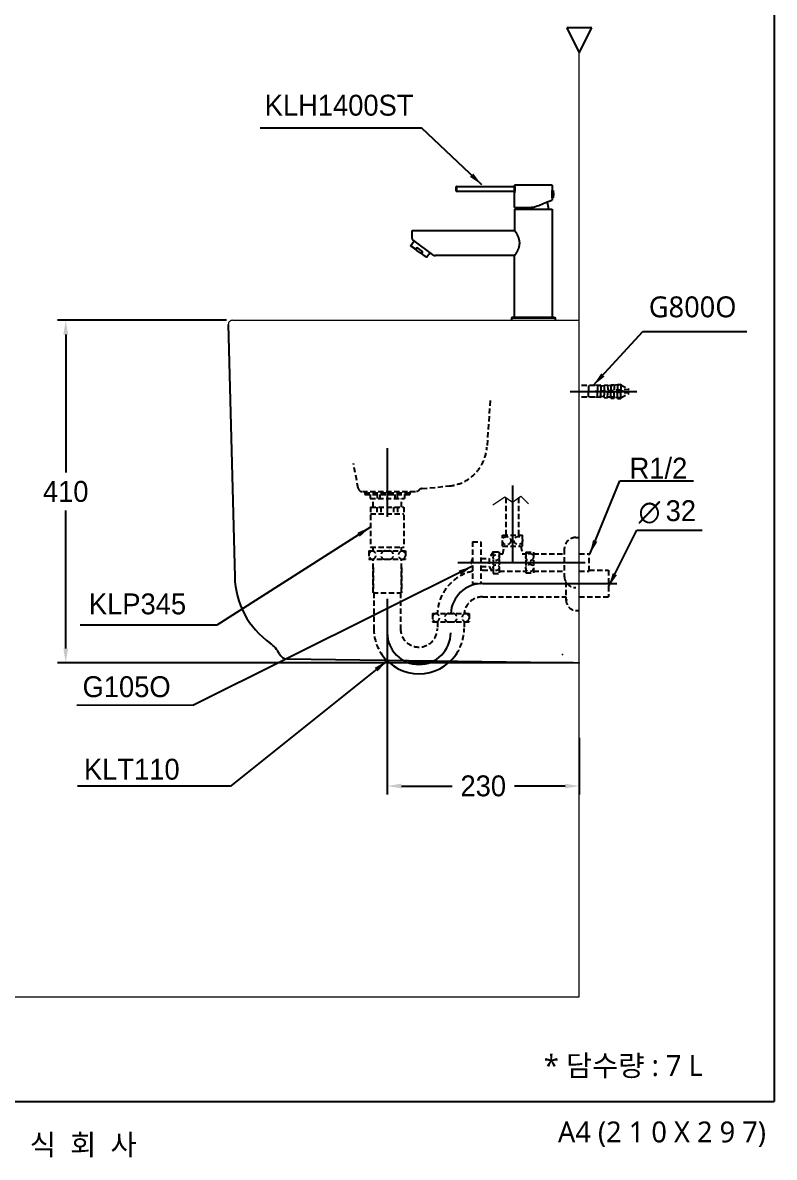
# Model space of a CAD drawing. Header units: millimetres. Extents: x 0 to 1800, y -67 to 2530.
# Drawn here: x 900 to 1800, y -67 to 1291 of the extents above; entities that cross this region are included whole.
import ezdxf
from ezdxf.enums import TextEntityAlignment as Align
from ezdxf.lldxf.tags import DXFTag

# ---------------------------------------------------------------- set-up
doc = ezdxf.new("R2010")
doc.units = ezdxf.units.MM
doc.linetypes.add('DASHED2', pattern=[9.525, 6.35, -3.175])
doc.layers.get('Defpoints').update_dxf_attribs({"color": 1})
doc.layers.add('61', color=7, linetype='Continuous', true_color=0xffffff)
for name, color, linetype in [('TEXT', 7, 'Continuous'), ('내부선 및 부속', 4, 'Continuous'), ('도각라인', 7, 'Continuous'), ('외형선', 3, 'Continuous'), ('점선', 6, 'DASHED2'), ('중심선', 1, 'DASHED'), ('치수선', 7, 'Continuous')]:
    doc.layers.add(name, color=color, linetype=linetype)
doc.styles.add('140911', font='HBATANG.TTF')
doc.styles.add('____', font='Gulim.ttf')
doc.styles.add('맑은고딕_치수', font='malgun.ttf', dxfattribs={"height": 25})
doc.styles.add('맑은고딕_통일', font='malgun.ttf', dxfattribs={"height": 25})
doc.styles.add('타이틀', font='H2GTRM.TTF', dxfattribs={"height": 25})
tags = doc.linetypes.add('DASHDOT', pattern=[70, 31, -13, 13, -13]).pattern_tags.tags
tags[10:11] = [DXFTag(74, 4), DXFTag(75, 0), DXFTag(340, '0'), DXFTag(46, 0.0), DXFTag(50, 0.0), DXFTag(44, 0.0), DXFTag(45, 0.0)]
tags[8:9] = [DXFTag(74, 4), DXFTag(75, 0), DXFTag(340, '0'), DXFTag(46, 0.0), DXFTag(50, 0.0), DXFTag(44, 0.0), DXFTag(45, 0.0)]
tags[6:7] = [DXFTag(74, 4), DXFTag(75, 0), DXFTag(340, '0'), DXFTag(46, 0.0), DXFTag(50, 0.0), DXFTag(44, 0.0), DXFTag(45, 0.0)]
tags[4:5] = [DXFTag(74, 4), DXFTag(75, 0), DXFTag(340, '0'), DXFTag(46, 0.0), DXFTag(50, 0.0), DXFTag(44, 0.0), DXFTag(45, 0.0)]
tags = doc.linetypes.add('DASHED', pattern=[25.72, 12.86, -12.86]).pattern_tags.tags
tags[6:7] = [DXFTag(74, 4), DXFTag(75, 0), DXFTag(340, '0'), DXFTag(46, 0.0), DXFTag(50, 0.0), DXFTag(44, 0.0), DXFTag(45, 0.0)]
tags[4:5] = [DXFTag(74, 4), DXFTag(75, 0), DXFTag(340, '0'), DXFTag(46, 0.0), DXFTag(50, 0.0), DXFTag(44, 0.0), DXFTag(45, 0.0)]
doc.dimstyles.new('MSADIM', dxfattribs={"dimtxt": 33, "dimasz": 17, "dimexe": 10, "dimexo": 7.5, "dimgap": 10, "dimtad": 0, "dimtih": 1, "dimtoh": 1, "dimdec": 0, "dimzin": 1, "dimdsep": 46, "dimtxsty": '____', "dimcen": 11.25, "dimadec": 0, "dimazin": 0, "dimtfac": 1, "dimtdec": 0, "dimtix": 1, "dimtmove": 0, "dimatfit": 3, "dimfxl": 1, "dimtolj": 1, "dimtzin": 1, "dimarcsym": 0})

# ---------------------------------------------------------------- blocks, each defined once
blk = doc.blocks.new('*D33')
at = {"layer": 'Defpoints', "color": 0, "linetype": 'Continuous', "transparency": 16777216}
for p in [(951.5, 935.1), (1151.5, 935.1), (1566.5, 525.1)]:
    blk.add_point(p, dxfattribs=at)
at = {"layer": '치수선', "color": 0, "linetype": 'Continuous', "lineweight": -2, "transparency": 16777216}
for p, q in [((1144, 935.1), (941.5, 935.1)), ((951.5, 918.1), (951.5, 753)), ((951.5, 542.1), (951.5, 707.3)), ((1559, 525.1), (941.5, 525.1))]:
    blk.add_line(p, q, dxfattribs=at)
at = {"layer": '치수선', "color": 0, "linetype": 'Continuous', "transparency": 16777216}
for points in [[(948.7, 918.1), (954.4, 918.1), (951.5, 935.1)], [(948.7, 542.1), (954.4, 542.1), (951.5, 525.1)]]:
    blk.add_solid(points, dxfattribs=at)
at = {"layer": '치수선', "color": 0, "linetype": 'Continuous', "transparency": 16777216, "insert": (951.5, 730.1), "char_height": 25, "attachment_point": 5, "style": '____'}
blk.add_mtext('\\A1;410', dxfattribs=at)
blk = doc.blocks.new('*D49')
at = {"layer": 'Defpoints', "color": 0, "linetype": 'Continuous', "transparency": 16777216}
for p in [(1336.5, 609), (1566.5, 442.6), (1566.5, 377.6)]:
    blk.add_point(p, dxfattribs=at)
at = {"layer": '치수선', "color": 0, "linetype": 'Continuous', "lineweight": -2, "transparency": 16777216}
for p, q in [((1336.5, 601.5), (1336.5, 367.6)), ((1566.5, 435.1), (1566.5, 367.6)), ((1353.5, 377.6), (1414.2, 377.6)), ((1549.5, 377.6), (1488.8, 377.6))]:
    blk.add_line(p, q, dxfattribs=at)
at = {"layer": '치수선', "color": 0, "linetype": 'Continuous', "transparency": 16777216}
for points in [[(1353.5, 380.4), (1353.5, 374.7), (1336.5, 377.6)], [(1549.5, 380.4), (1549.5, 374.7), (1566.5, 377.6)]]:
    blk.add_solid(points, dxfattribs=at)
at = {"layer": '치수선', "color": 0, "linetype": 'Continuous', "transparency": 16777216, "insert": (1451.5, 377.6), "char_height": 25, "attachment_point": 5, "style": '____'}
blk.add_mtext('\\A1;230', dxfattribs=at)

msp = doc.modelspace()

# ---------------------------------------------------------------- linework, layer by layer
at = {"layer": '61', "linetype": 'Continuous', "lineweight": 18}
for p in [(1546.5, 535.1), (1566.5, 525.1), (1566.5, 525.1)]:
    msp.add_point(p, dxfattribs=at)
at = {"layer": '내부선 및 부속', "lineweight": -3}
for p, q in [((1418.8, 1094.9), (1418.8, 1092.4)), ((1418.8, 1092.4), (1418.8, 1089.9)), ((1419.3, 1095.4), (1419.3, 1092.4)), ((1419.3, 1095.4), (1487.8, 1095.4)), ((1419.3, 1092.4), (1419.3, 1089.4)), ((1487.8, 1089.4), (1419.3, 1089.4)), ((1489, 1070.1), (1488.9, 1088.2)), ((1488.9, 1088.2), (1488.9, 1088.2)), ((1533.9, 1088), (1534, 1088)), ((1534, 1081.8), (1534, 1090.5)), ((1534.1, 1096.2), (1534.1, 1090.5)), ((1534.1, 1090.5), (1535, 1090.5)), ((1535, 1081.8), (1535, 1090.5)), ((1534, 1084.3), (1533.8, 1084.3)), ((1534, 1081.9), (1534, 1079.1)), ((1535, 1081.8), (1534, 1081.8)), ((1534, 1081.8), (1535, 1081.8)), ((1489, 1068.1), (1534, 1068.1)), ((1489, 1068.1), (1489, 1042.6)), ((1529.1, 1068.3), (1529.1, 1068.3)), ((1534, 1068.1), (1534, 938.7)), ((1366.2, 1033.1), (1366.2, 1042.6)), ((1366.2, 1042.6), (1367.2, 1042.6)), ((1367.2, 1042.6), (1489, 1042.6)), ((1364.8, 1024.7), (1368.8, 1030.2)), ((1364.9, 1024), (1364.8, 1024.7)), ((1370.8, 1020.2), (1364.8, 1024.7)), ((1364.9, 1024), (1371.9, 1018.8)), ((1392.5, 1012.6), (1367, 1031.5)), ((1372.3, 1022.3), (1370.8, 1020.2)), ((1376, 1015.8), (1371.9, 1018.8)), ((1379.2, 1017.2), (1372.3, 1022.3)), ((1376, 1015.8), (1383, 1010.6)), ((1379.2, 1017.2), (1377.7, 1015.2)), ((1383.7, 1010.7), (1377.7, 1015.2)), ((1383.7, 1010.7), (1383, 1010.6)), ((1383.7, 1010.7), (1387.8, 1016.1)), ((1392.5, 1012.6), (1394.2, 1012.6)), ((1489, 1012.6), (1394, 1012.6)), ((1489, 938.7), (1489, 1012.6)), ((1485.5, 937.6), (1485.5, 935.1)), ((1537.5, 937.6), (1485.5, 937.6)), ((1536.5, 938.6), (1486.5, 938.6)), ((1537.5, 937.6), (1537.5, 935.1))]:
    msp.add_line(p, q, dxfattribs=at)
at = {"layer": '내부선 및 부속'}
msp.add_line((1533.5, 1096.8), (1489.4, 1096.8), dxfattribs=at)
at = {"layer": '내부선 및 부속', "lineweight": -3}
for centre, radius, start, end in [((1419.3, 1094.9), 0.5, 90, 180), ((1419.3, 1089.9), 0.5, 180, 270), ((1522.2, 1068), 28.4, 175.7529, 179.7977), ((1486.5, 937.6), 1, 90, 180), ((1488.7, 939.6), 1, 270, 284.4784)]:
    msp.add_arc(centre, radius, start, end, dxfattribs=at)
at = {"layer": '내부선 및 부속'}
for centre, radius, start, end in [((1487.6, 1088.2), 1.23, 0.8114, 81.1264), ((1374.5, 566), 54.1, 214.7873, 325.2127)]:
    msp.add_arc(centre, radius, start, end, dxfattribs=at)
at = {"layer": '내부선 및 부속', "lineweight": -3, "extrusion": (0, 0, -1)}
for centre, radius, start, end in [((-1500.8, 1068), 28.4, 162.2974, 179.4652), ((-1534.2, 939.6), 1, 270, 284.4788), ((-1536.5, 937.6), 1, 90, 180)]:
    msp.add_arc(centre, radius, start, end, dxfattribs=at)
for major_axis, start_param, end_param in [((-19.2, 0), 2.912682, 3.141593), ((19.2, 0), 0, 0.228911)]:
    msp.add_ellipse((1516.3, 1086.1), major_axis=major_axis, ratio=0.999887, start_param=start_param, end_param=end_param, dxfattribs=at)
at = {"layer": '내부선 및 부속', "lineweight": -3}
for points, weights in [([(1488.8, 1096.1), (1488.6, 1095.7), (1488.2, 1095.4), (1487.7, 1095.4)], [0.955156664612, 0.862454570136, 0.877403186498, 1.0000025137]), ([(1488.8, 1096.3), (1488.8, 1096.3), (1488.8, 1096.2), (1488.8, 1096.1)], [1.00001310391, 0.982984306088, 0.968032165351, 0.9551566817])]:
    msp.add_rational_spline(points, weights, degree=3, dxfattribs=at)
for points, knots in [([(1487.8, 1095.4), (1487.8, 1095.4), (1487.8, 1095.4), (1487.9, 1095.4), (1487.9, 1095.4), (1487.9, 1095.4), (1487.9, 1095.4), (1487.9, 1095.4), (1487.9, 1095.4), (1487.9, 1095.4), (1487.9, 1095.4), (1487.9, 1095.4), (1487.9, 1095.4), (1487.9, 1095.4), (1487.9, 1095.4), (1487.9, 1095.4), (1487.9, 1095.4), (1487.9, 1095.4), (1487.9, 1095.4), (1487.9, 1095.4), (1487.9, 1095.4), (1487.9, 1095.4), (1487.9, 1095.4), (1487.9, 1095.3), (1487.9, 1095.3), (1488, 1095.3), (1488, 1095.3), (1488, 1095.3), (1488, 1095.2), (1488, 1095.2), (1488, 1095.2), (1488, 1095.2), (1488, 1095.2), (1488, 1095.1), (1488, 1095.1), (1488, 1095.1), (1488, 1095.1), (1488.1, 1095.1)], [-0.209397, -0.209397, -0.209397, -0.209397, 0, 0, 0, 0.002393, 0.018705, 0.034194, 0.04886, 0.062703, 0.075723, 0.08792, 0.099294, 0.109845, 0.119573, 0.128478, 0.13656, 0.143819, 0.150255, 0.155868, 0.182678, 0.239411, 0.326063, 0.442631, 0.495861, 0.546574, 0.594773, 0.640459, 0.683634, 0.724301, 0.761364, 0.7992, 0.837808, 0.877192, 0.91735, 0.958286, 1, 1, 1, 1]), ([(1487.9, 1089.5), (1487.9, 1089.5), (1487.9, 1089.5), (1487.9, 1089.4), (1487.9, 1089.4), (1487.9, 1089.4), (1487.9, 1089.4), (1487.9, 1089.4), (1487.9, 1089.4), (1487.9, 1089.4), (1487.9, 1089.4), (1487.9, 1089.4), (1487.9, 1089.4), (1487.9, 1089.4), (1487.9, 1089.4), (1487.9, 1089.4), (1487.9, 1089.4), (1487.9, 1089.4), (1487.9, 1089.4), (1487.9, 1089.4), (1487.9, 1089.4), (1487.9, 1089.4), (1487.9, 1089.4), (1487.9, 1089.4), (1487.9, 1089.4), (1487.9, 1089.4), (1487.9, 1089.4), (1487.9, 1089.4), (1487.9, 1089.4), (1487.9, 1089.4), (1487.9, 1089.4), (1487.8, 1089.4), (1487.8, 1089.4), (1487.8, 1089.4), (1487.8, 1089.4), (1487.8, 1089.4), (1487.8, 1089.4), (1487.8, 1089.4), (1487.8, 1089.4), (1487.8, 1089.4)], [0, 0, 0, 0, 0.000343, 0.029579, 0.058732, 0.087799, 0.116783, 0.145683, 0.174499, 0.203231, 0.231879, 0.260443, 0.288923, 0.317319, 0.345631, 0.373859, 0.402003, 0.430064, 0.45804, 0.485933, 0.513742, 0.541467, 0.569109, 0.596666, 0.624141, 0.651531, 0.678838, 0.706061, 0.7332, 0.760256, 0.787228, 0.814117, 0.840922, 0.867644, 0.894282, 0.920836, 0.947308, 0.973696, 1, 1, 1, 1]), ([(1488.1, 1095.1), (1488.1, 1095.1), (1488.1, 1095.1), (1488.1, 1095), (1488.1, 1095), (1488.1, 1095), (1488.1, 1095), (1488.1, 1095), (1488.1, 1095), (1488.1, 1095), (1488.1, 1094.9), (1488.1, 1094.9), (1488.1, 1094.9), (1488.1, 1094.9), (1488.1, 1094.9), (1488.1, 1094.9), (1488.2, 1094.8), (1488.2, 1094.8), (1488.2, 1094.8), (1488.2, 1094.8), (1488.2, 1094.8), (1488.2, 1094.8), (1488.2, 1094.7), (1488.2, 1094.7), (1488.2, 1094.7), (1488.2, 1094.7), (1488.2, 1094.7), (1488.2, 1094.6), (1488.2, 1094.6), (1488.2, 1094.6), (1488.2, 1094.6), (1488.3, 1094.6), (1488.3, 1094.5), (1488.3, 1094.5), (1488.3, 1094.5), (1488.3, 1094.5), (1488.3, 1094.5), (1488.3, 1094.4), (1488.3, 1094.3), (1488.3, 1094.3), (1488.4, 1094.2), (1488.4, 1094.2), (1488.4, 1094.1), (1488.4, 1094), (1488.4, 1093.9), (1488.4, 1093.9), (1488.5, 1093.8), (1488.5, 1093.7), (1488.5, 1093.6), (1488.5, 1093.5), (1488.5, 1093.4), (1488.6, 1093.2), (1488.6, 1093.1), (1488.6, 1093), (1488.6, 1092.8), (1488.6, 1092.7), (1488.6, 1092.6), (1488.6, 1092.4), (1488.6, 1092.2), (1488.6, 1091.9), (1488.6, 1091.7), (1488.6, 1091.4), (1488.5, 1091.1), (1488.5, 1090.8), (1488.4, 1090.6), (1488.4, 1090.5), (1488.4, 1090.4), (1488.3, 1090.2), (1488.3, 1090.1), (1488.2, 1090), (1488.2, 1089.9), (1488.2, 1089.9), (1488.2, 1089.8), (1488.1, 1089.8), (1488.1, 1089.7), (1488.1, 1089.7), (1488.1, 1089.7), (1488.1, 1089.7), (1488.1, 1089.6), (1488.1, 1089.6), (1488, 1089.6), (1488, 1089.6), (1488, 1089.6), (1488, 1089.6), (1488, 1089.6), (1488, 1089.6), (1488, 1089.6), (1488, 1089.6), (1488, 1089.6), (1488, 1089.6), (1488, 1089.6), (1488, 1089.6), (1488, 1089.6), (1488, 1089.5), (1488, 1089.5), (1488, 1089.5), (1488, 1089.5), (1488, 1089.5), (1488, 1089.5), (1488, 1089.5), (1488, 1089.5), (1488, 1089.5), (1488, 1089.5), (1488, 1089.5), (1488, 1089.5), (1488, 1089.5), (1488, 1089.5), (1488, 1089.5), (1488, 1089.5), (1488, 1089.5), (1488, 1089.5), (1488, 1089.5), (1488, 1089.5), (1487.9, 1089.5), (1487.9, 1089.5), (1487.9, 1089.5), (1487.9, 1089.5), (1487.9, 1089.5), (1487.9, 1089.5), (1487.9, 1089.5), (1487.9, 1089.5), (1487.9, 1089.5), (1487.9, 1089.5), (1487.9, 1089.5), (1487.9, 1089.5), (1487.9, 1089.5), (1487.9, 1089.5), (1487.9, 1089.5)], [0, 0, 0, 0, 0.003821, 0.007642, 0.011463, 0.015284, 0.019106, 0.022929, 0.026751, 0.030574, 0.034397, 0.038221, 0.042045, 0.045869, 0.049693, 0.053518, 0.057343, 0.061169, 0.064995, 0.068821, 0.072648, 0.076474, 0.080302, 0.084129, 0.087957, 0.091785, 0.095614, 0.099442, 0.103272, 0.107101, 0.110931, 0.114761, 0.118592, 0.122423, 0.126254, 0.130085, 0.133917, 0.14478, 0.155666, 0.166576, 0.177509, 0.188466, 0.199448, 0.210455, 0.221487, 0.232545, 0.243629, 0.254739, 0.265875, 0.28557, 0.304959, 0.324047, 0.342838, 0.361336, 0.379548, 0.397476, 0.415127, 0.432506, 0.464115, 0.495808, 0.527618, 0.56918, 0.612842, 0.65866, 0.680764, 0.704971, 0.731284, 0.759706, 0.790239, 0.806154, 0.821057, 0.834946, 0.847821, 0.859684, 0.870532, 0.880368, 0.889189, 0.896998, 0.903792, 0.909574, 0.914341, 0.918095, 0.920836, 0.922563, 0.923277, 0.925206, 0.92713, 0.929049, 0.930964, 0.932873, 0.934777, 0.936676, 0.938571, 0.94046, 0.942344, 0.944224, 0.946098, 0.947968, 0.949832, 0.951692, 0.953546, 0.955396, 0.95724, 0.95908, 0.960914, 0.962744, 0.964569, 0.966388, 0.968203, 0.970013, 0.971818, 0.973618, 0.975412, 0.977202, 0.978987, 0.980767, 0.982542, 0.984312, 0.986077, 0.987838, 0.989593, 0.991343, 0.993088, 0.994829, 0.996564, 0.998294, 1, 1, 1, 1]), ([(1489.4, 1096.8), (1489.4, 1096.8), (1489.3, 1096.8), (1489.3, 1096.8), (1489.3, 1096.8), (1489.2, 1096.7), (1489, 1096.6), (1488.9, 1096.4), (1488.9, 1096.3), (1488.8, 1096.3)], [-0.074984, -0.074984, -0.074984, -0.074984, 0, 0, 0, 0.191666, 0.54292, 0.894174, 1, 1, 1, 1]), ([(1489.2, 1096.1), (1489.2, 1096.1), (1489.2, 1096.2), (1489.2, 1096.2), (1489.2, 1096.2), (1489.2, 1096.2), (1489.2, 1096.2), (1489.2, 1096.2), (1489.2, 1096.2), (1489.2, 1096.2), (1489.2, 1096.2), (1489.2, 1096.2), (1489.2, 1096.2), (1489.2, 1096.2), (1489.1, 1096.2), (1489.1, 1096.2), (1489.1, 1096.2), (1489.1, 1096.3), (1489.1, 1096.3), (1489.1, 1096.3), (1489.1, 1096.3), (1489.1, 1096.3), (1489.1, 1096.3), (1489.1, 1096.3), (1489.1, 1096.3), (1489.1, 1096.3), (1489.1, 1096.3), (1489.1, 1096.3), (1489.1, 1096.3), (1489.1, 1096.3), (1489.1, 1096.3), (1489, 1096.3), (1489, 1096.3), (1489, 1096.3), (1489, 1096.3), (1489, 1096.3), (1489, 1096.3), (1489, 1096.3), (1489, 1096.3), (1489, 1096.3), (1489, 1096.3), (1489, 1096.3), (1489, 1096.3)], [0, 0, 0, 0, 0.023127, 0.046347, 0.06966, 0.093066, 0.116565, 0.140157, 0.163843, 0.187622, 0.211494, 0.235461, 0.259521, 0.283676, 0.307926, 0.332271, 0.356712, 0.381248, 0.405881, 0.43061, 0.455436, 0.48036, 0.505382, 0.530502, 0.555721, 0.58104, 0.606458, 0.631976, 0.657595, 0.683315, 0.709137, 0.73506, 0.761086, 0.787215, 0.813448, 0.839784, 0.866224, 0.892769, 0.919418, 0.946173, 0.973033, 1, 1, 1, 1]), ([(1489, 1088.2), (1489, 1088.2), (1489, 1088.2), (1489, 1088.2), (1489, 1088.2), (1489, 1088.2), (1489, 1088.2), (1489, 1088.2), (1489, 1088.2), (1489, 1088.2), (1489, 1088.2), (1489.1, 1088.2), (1489.1, 1088.2), (1489.1, 1088.2), (1489.1, 1088.2), (1489.1, 1088.2), (1489.1, 1088.2), (1489.1, 1088.2), (1489.1, 1088.2), (1489.1, 1088.3), (1489.1, 1088.3), (1489.1, 1088.3), (1489.1, 1088.3), (1489.1, 1088.3), (1489.1, 1088.3), (1489.1, 1088.3), (1489.1, 1088.3), (1489.1, 1088.3), (1489.1, 1088.3), (1489.1, 1088.3), (1489.1, 1088.3), (1489.1, 1088.3), (1489.1, 1088.3), (1489.1, 1088.3), (1489.1, 1088.3), (1489.1, 1088.3), (1489.1, 1088.3), (1489.2, 1088.3), (1489.2, 1088.4), (1489.2, 1088.4), (1489.2, 1088.4), (1489.2, 1088.4), (1489.2, 1088.4), (1489.2, 1088.4), (1489.2, 1088.4), (1489.2, 1088.4), (1489.2, 1088.4), (1489.2, 1088.4), (1489.2, 1088.4), (1489.2, 1088.4), (1489.2, 1088.5), (1489.3, 1088.6), (1489.3, 1088.7), (1489.4, 1088.9), (1489.4, 1089.1), (1489.5, 1089.4), (1489.5, 1089.6), (1489.6, 1089.9), (1489.6, 1090.2), (1489.7, 1090.6), (1489.7, 1091), (1489.8, 1091.5), (1489.8, 1091.9), (1489.8, 1092.4), (1489.8, 1092.8), (1489.7, 1093.2), (1489.7, 1093.5), (1489.7, 1093.9), (1489.6, 1094.2), (1489.6, 1094.5), (1489.6, 1094.8), (1489.5, 1095.1), (1489.5, 1095.3), (1489.4, 1095.4), (1489.4, 1095.4), (1489.4, 1095.5), (1489.4, 1095.5), (1489.4, 1095.6), (1489.4, 1095.6), (1489.4, 1095.6), (1489.4, 1095.7), (1489.4, 1095.7), (1489.3, 1095.8), (1489.3, 1095.8), (1489.3, 1095.8), (1489.3, 1095.9), (1489.3, 1095.9), (1489.3, 1095.9), (1489.3, 1096), (1489.3, 1096), (1489.3, 1096.1), (1489.3, 1096.1), (1489.2, 1096.1), (1489.2, 1096.1), (1489.2, 1096.1)], [-0.000001, -0.000001, -0.000001, -0.000001, 0, 0, 0, 0.002658, 0.005314, 0.007968, 0.010619, 0.013269, 0.015916, 0.018562, 0.021206, 0.023848, 0.02649, 0.029129, 0.031768, 0.034406, 0.037042, 0.039678, 0.042314, 0.044949, 0.047583, 0.050218, 0.052852, 0.055486, 0.058121, 0.060756, 0.063391, 0.066027, 0.068664, 0.071301, 0.073939, 0.076579, 0.07922, 0.081862, 0.084506, 0.087151, 0.089798, 0.092447, 0.095098, 0.097751, 0.100407, 0.103065, 0.105725, 0.108388, 0.111054, 0.113723, 0.116395, 0.11907, 0.121749, 0.152939, 0.184005, 0.215157, 0.246605, 0.278292, 0.3098, 0.341343, 0.373138, 0.415702, 0.457931, 0.500353, 0.543038, 0.585266, 0.627561, 0.659344, 0.690857, 0.72231, 0.753911, 0.785189, 0.816248, 0.847291, 0.87852, 0.884373, 0.89021, 0.896033, 0.901844, 0.907642, 0.913431, 0.919211, 0.924983, 0.93075, 0.936512, 0.942271, 0.948028, 0.953785, 0.959543, 0.965303, 0.971068, 0.976838, 0.982614, 0.988399, 0.994194, 1, 1, 1, 1]), ([(1533.5, 1096.8), (1533.5, 1096.8), (1533.7, 1096.7), (1533.8, 1096.7), (1533.9, 1096.6), (1534, 1096.5), (1534, 1096.3), (1534.1, 1096.2), (1534.1, 1096.2)], [0, 0, 0, 0, 0.239274, 0.368404, 0.500176, 0.631917, 0.760967, 1, 1, 1, 1]), ([(1534, 1089.1), (1534, 1089.1), (1534, 1089), (1534, 1088.9), (1534, 1088.9), (1534, 1088.8), (1534, 1088.8), (1534, 1088.8), (1533.9, 1088.7), (1533.9, 1088.5), (1533.9, 1088.3), (1533.9, 1088.1), (1533.9, 1088), (1533.9, 1087.9), (1533.9, 1087.8), (1533.9, 1087.8), (1533.8, 1087.6), (1533.8, 1087.4), (1533.8, 1087.2), (1533.8, 1087.1), (1533.8, 1087), (1533.8, 1086.9), (1533.8, 1086.9), (1533.8, 1086.8), (1533.8, 1086.7), (1533.8, 1086.5), (1533.8, 1086.2), (1533.8, 1086), (1533.8, 1085.9), (1533.8, 1085.8), (1533.8, 1085.7), (1533.8, 1085.7), (1533.8, 1085.6), (1533.8, 1085.5), (1533.8, 1085.3), (1533.8, 1085.1), (1533.8, 1084.9), (1533.8, 1084.8), (1533.8, 1084.7), (1533.8, 1084.6), (1533.8, 1084.6), (1533.8, 1084.4), (1533.8, 1084.2), (1533.9, 1084.1), (1533.9, 1083.9), (1533.9, 1083.9), (1533.9, 1083.8), (1533.9, 1083.8), (1533.9, 1083.7), (1533.9, 1083.6), (1533.9, 1083.6), (1533.9, 1083.4), (1533.9, 1083.3), (1533.9, 1083.2), (1534, 1083.1), (1534, 1083.1), (1534, 1083.1), (1534, 1083.1), (1534, 1083), (1534, 1083), (1534, 1082.9), (1534, 1082.9), (1534, 1082.8), (1534, 1082.8), (1534, 1082.8), (1534, 1082.7), (1534, 1082.7), (1534, 1082.7), (1534, 1082.7), (1534, 1082.7)], [0, 0, 0, 0, 0.034606, 0.034606, 0.053171, 0.062454, 0.062454, 0.071736, 0.071736, 0.108867, 0.145997, 0.183128, 0.183128, 0.201693, 0.201693, 0.220258, 0.220258, 0.257389, 0.29452, 0.29452, 0.313085, 0.313085, 0.322367, 0.322367, 0.33165, 0.368781, 0.405911, 0.405911, 0.443042, 0.443042, 0.452324, 0.452324, 0.461607, 0.480172, 0.480172, 0.517303, 0.554433, 0.554433, 0.572999, 0.572999, 0.591564, 0.591564, 0.628695, 0.665825, 0.665825, 0.68439, 0.693673, 0.693673, 0.702956, 0.702956, 0.740086, 0.740086, 0.777217, 0.814347, 0.814347, 0.82363, 0.82363, 0.832913, 0.832913, 0.851478, 0.851478, 0.888608, 0.925739, 0.925739, 0.944304, 0.944304, 0.96287, 0.96287, 1, 1, 1, 1]), ([(1535.4, 1086.1), (1535.4, 1086.2), (1535.4, 1086.2), (1535.4, 1086.3), (1535.4, 1086.3), (1535.4, 1086.4), (1535.4, 1086.4), (1535.4, 1086.4), (1535.4, 1086.4), (1535.4, 1086.5), (1535.4, 1086.5), (1535.4, 1086.6), (1535.4, 1086.6), (1535.4, 1086.6), (1535.4, 1086.6), (1535.4, 1086.6), (1535.4, 1086.7), (1535.4, 1086.7), (1535.4, 1086.7), (1535.4, 1086.8), (1535.4, 1086.8), (1535.4, 1086.8), (1535.4, 1086.8), (1535.4, 1086.8), (1535.4, 1086.9), (1535.3, 1086.9), (1535.3, 1086.9), (1535.3, 1086.9), (1535.3, 1086.9), (1535.3, 1086.9), (1535.3, 1086.9), (1535.3, 1086.9), (1535.3, 1086.9), (1535.3, 1086.9), (1535.3, 1086.9), (1535.3, 1086.9), (1535.3, 1086.9), (1535.3, 1086.9), (1535.3, 1086.9), (1535.3, 1086.8), (1535.3, 1086.8), (1535.3, 1086.8), (1535.3, 1086.8), (1535.3, 1086.8), (1535.3, 1086.8), (1535.3, 1086.8), (1535.3, 1086.7), (1535.2, 1086.7), (1535.2, 1086.7), (1535.2, 1086.6), (1535.2, 1086.6), (1535.2, 1086.5), (1535.2, 1086.5), (1535.2, 1086.5), (1535.2, 1086.4), (1535.2, 1086.4), (1535.2, 1086.3), (1535.2, 1086.3), (1535.2, 1086.2), (1535.2, 1086.2), (1535.2, 1086.2)], [0, 0, 0, 0, 0.0625, 0.0625, 0.09375, 0.09375, 0.109375, 0.109375, 0.125, 0.125, 0.1875, 0.1875, 0.203125, 0.203125, 0.21875, 0.21875, 0.25, 0.25, 0.3125, 0.3125, 0.328125, 0.328125, 0.34375, 0.375, 0.40625, 0.40625, 0.421875, 0.421875, 0.4375, 0.4375, 0.5, 0.5, 0.53125, 0.53125, 0.546875, 0.546875, 0.5625, 0.5625, 0.625, 0.625, 0.640625, 0.640625, 0.65625, 0.65625, 0.6875, 0.6875, 0.75, 0.75, 0.78125, 0.78125, 0.8125, 0.84375, 0.84375, 0.875, 0.875, 0.9375, 0.9375, 0.96875, 0.96875, 1, 1, 1, 1]), ([(1514.1, 1071.2), (1516.7, 1072.2), (1521.8, 1074.3), (1528.4, 1076.9), (1532.9, 1078.7), (1534, 1079.1), (1534, 1079.1)], [0, 0, 0, 0, 0.250034, 0.500067, 0.750101, 1, 1, 1, 1]), ([(1535.2, 1086.2), (1535.2, 1086.1), (1535.2, 1086.1), (1535.2, 1086), (1535.2, 1086), (1535.2, 1085.9), (1535.2, 1085.9), (1535.2, 1085.9), (1535.2, 1085.9), (1535.2, 1085.8), (1535.2, 1085.8), (1535.2, 1085.7), (1535.2, 1085.7), (1535.2, 1085.7), (1535.2, 1085.7), (1535.2, 1085.7), (1535.2, 1085.7), (1535.3, 1085.6), (1535.3, 1085.6), (1535.3, 1085.5), (1535.3, 1085.5), (1535.3, 1085.5), (1535.3, 1085.5), (1535.3, 1085.5), (1535.3, 1085.4), (1535.3, 1085.4), (1535.3, 1085.4), (1535.3, 1085.4), (1535.3, 1085.4), (1535.3, 1085.4), (1535.3, 1085.4), (1535.3, 1085.4), (1535.3, 1085.4), (1535.3, 1085.4), (1535.3, 1085.4), (1535.3, 1085.4), (1535.3, 1085.4), (1535.3, 1085.4), (1535.4, 1085.4), (1535.4, 1085.5), (1535.4, 1085.5), (1535.4, 1085.5), (1535.4, 1085.5), (1535.4, 1085.5), (1535.4, 1085.5), (1535.4, 1085.6), (1535.4, 1085.6), (1535.4, 1085.6), (1535.4, 1085.7), (1535.4, 1085.7), (1535.4, 1085.7), (1535.4, 1085.8), (1535.4, 1085.8), (1535.4, 1085.8), (1535.4, 1085.9), (1535.4, 1085.9), (1535.4, 1086), (1535.4, 1086), (1535.4, 1086.1), (1535.4, 1086.1), (1535.4, 1086.1)], [0, 0, 0, 0, 0.0625, 0.0625, 0.09375, 0.09375, 0.109375, 0.109375, 0.125, 0.125, 0.1875, 0.1875, 0.203125, 0.203125, 0.21875, 0.21875, 0.25, 0.25, 0.3125, 0.3125, 0.328125, 0.328125, 0.34375, 0.375, 0.40625, 0.40625, 0.421875, 0.421875, 0.4375, 0.4375, 0.5, 0.5, 0.53125, 0.53125, 0.546875, 0.546875, 0.5625, 0.5625, 0.625, 0.625, 0.640625, 0.640625, 0.65625, 0.65625, 0.6875, 0.6875, 0.75, 0.75, 0.78125, 0.78125, 0.8125, 0.84375, 0.84375, 0.875, 0.875, 0.9375, 0.9375, 0.96875, 0.96875, 1, 1, 1, 1]), ([(1489, 1070.1), (1489.1, 1070.1), (1489.6, 1070.1), (1490.4, 1070.1), (1491.4, 1070.1), (1494.3, 1070.1), (1500.9, 1070.1), (1506.2, 1070.1), (1508.9, 1070.1)], [-0.289728, -0.289728, -0.289728, -0.289728, 0, 0, 0, 0.333333, 0.666667, 1, 1, 1, 1]), ([(1508.9, 1070.1), (1508.9, 1070.1), (1509, 1070.1), (1509, 1070.1), (1509, 1070.1), (1509, 1070.1)], [0, 0, 0, 0, 0.925252, 0.925252, 1, 1, 1, 1]), ([(1366.2, 1033.1), (1366.2, 1033), (1366.2, 1032.9), (1366.2, 1032.7), (1366.3, 1032.6), (1366.3, 1032.5), (1366.3, 1032.4), (1366.3, 1032.4), (1366.4, 1032.3), (1366.4, 1032.3), (1366.4, 1032.2), (1366.5, 1032.1), (1366.6, 1032), (1366.6, 1031.9), (1366.7, 1031.8), (1366.7, 1031.8), (1366.7, 1031.8), (1366.8, 1031.7), (1366.8, 1031.7), (1366.9, 1031.6), (1366.9, 1031.6), (1367, 1031.5)], [0, 0, 0, 0, 0.125, 0.25, 0.25, 0.375, 0.375, 0.4375, 0.4375, 0.5, 0.5, 0.625, 0.625, 0.75, 0.75, 0.78125, 0.78125, 0.8125, 0.875, 0.875, 1, 1, 1, 1]), ([(1489, 1042.6), (1489, 1042.6), (1489, 1042.6), (1489, 1042.6), (1489, 1042.6), (1489, 1042.6), (1489, 1042.6), (1489, 1042.6), (1489, 1042.6), (1489.1, 1042.5), (1489.1, 1042.4), (1489.2, 1042.2), (1489.3, 1042.1), (1489.4, 1041.9), (1489.4, 1041.9), (1489.5, 1041.9), (1489.5, 1041.8), (1489.6, 1041.7), (1489.7, 1041.5), (1489.9, 1041.2), (1490, 1041), (1490.2, 1040.7), (1490.3, 1040.6), (1490.4, 1040.4), (1490.4, 1040.3), (1490.5, 1040.2), (1490.6, 1040.1), (1490.8, 1039.8), (1490.9, 1039.5), (1491.3, 1038.9), (1491.5, 1038.5), (1491.8, 1037.9), (1492, 1037.5), (1492.2, 1037.1), (1492.2, 1037.1), (1492.3, 1037), (1492.3, 1036.8), (1492.5, 1036.5), (1492.6, 1036.2), (1492.9, 1035.6), (1493.1, 1035.2), (1493.4, 1034.4), (1493.6, 1033.9), (1493.8, 1033.3), (1493.9, 1033), (1494, 1032.7), (1494, 1032.6), (1494, 1032.4), (1494.1, 1032.3), (1494.1, 1032.2), (1494.1, 1032.2), (1494.2, 1031.6), (1494.3, 1031.1), (1494.5, 1030.2), (1494.6, 1029.7), (1494.6, 1029), (1494.7, 1028.8), (1494.7, 1028.6), (1494.7, 1028.5), (1494.7, 1028.5), (1494.7, 1028.1), (1494.7, 1027.9), (1494.7, 1027.6)], [0, 0, 0, 0, 0.005985, 0.005985, 0.013812, 0.013812, 0.029465, 0.029465, 0.060773, 0.060773, 0.123388, 0.123388, 0.186003, 0.186003, 0.19383, 0.19383, 0.201657, 0.217311, 0.248618, 0.248618, 0.311234, 0.311234, 0.342541, 0.342541, 0.358195, 0.358195, 0.373849, 0.373849, 0.436464, 0.436464, 0.499079, 0.499079, 0.561694, 0.561694, 0.569521, 0.569521, 0.577348, 0.593002, 0.624309, 0.624309, 0.686924, 0.686924, 0.749539, 0.749539, 0.780847, 0.780847, 0.796501, 0.796501, 0.804328, 0.804328, 0.812155, 0.812155, 0.87477, 0.87477, 0.937385, 0.937385, 0.953039, 0.960866, 0.960866, 0.968692, 0.968692, 1, 1, 1, 1]), ([(1494.7, 1027.6), (1494.7, 1027.1), (1494.7, 1026.6), (1494.6, 1025.6), (1494.5, 1025.1), (1494.4, 1024.4), (1494.3, 1024.1), (1494.3, 1023.8), (1494.2, 1023.6), (1494.2, 1023.4), (1494.2, 1023.3), (1494.1, 1023.2), (1494, 1022.7), (1493.9, 1022.2), (1493.6, 1021.3), (1493.4, 1020.9), (1493.2, 1020.3), (1493.1, 1020.1), (1492.9, 1019.8), (1492.9, 1019.6), (1492.8, 1019.4), (1492.8, 1019.3), (1492.6, 1018.8), (1492.4, 1018.5), (1492, 1017.7), (1491.8, 1017.4), (1491.5, 1016.7), (1491.3, 1016.4), (1491.1, 1016), (1491.1, 1016), (1491, 1015.9), (1491, 1015.8), (1490.8, 1015.6), (1490.7, 1015.4), (1490.5, 1014.9), (1490.3, 1014.7), (1490, 1014.2), (1489.9, 1014), (1489.7, 1013.7), (1489.6, 1013.6), (1489.6, 1013.5), (1489.5, 1013.5), (1489.5, 1013.4), (1489.5, 1013.4), (1489.5, 1013.3), (1489.4, 1013.3), (1489.3, 1013.2), (1489.2, 1013), (1489.1, 1012.8), (1489.1, 1012.8), (1489, 1012.6), (1489, 1012.6), (1489, 1012.6), (1489, 1012.6), (1489, 1012.6)], [0, 0, 0, 0, 0.062402, 0.062402, 0.124805, 0.124805, 0.156006, 0.156006, 0.171607, 0.179407, 0.179407, 0.187207, 0.187207, 0.24961, 0.24961, 0.312012, 0.312012, 0.343214, 0.343214, 0.358814, 0.358814, 0.374415, 0.374415, 0.436817, 0.436817, 0.49922, 0.49922, 0.561622, 0.561622, 0.569423, 0.569423, 0.577223, 0.592824, 0.624025, 0.624025, 0.686427, 0.686427, 0.74883, 0.74883, 0.780031, 0.780031, 0.795632, 0.795632, 0.803432, 0.803432, 0.811232, 0.811232, 0.873635, 0.873635, 0.936037, 0.936037, 0.99844, 0.99844, 1, 1, 1, 1])]:
    msp.add_open_spline(points, degree=3, knots=knots, dxfattribs=at)
for points, degree in [([(1488.9, 1096.3), (1488.9, 1096.3), (1488.9, 1096.3), (1488.8, 1096.3)], 3), ([(1489, 1096.3), (1489, 1096.3), (1488.9, 1096.3), (1488.9, 1096.3)], 3), ([(1488.9, 1096.3), (1488.9, 1096.3), (1488.9, 1096.3), (1488.9, 1096.3)], 3), ([(1488.9, 1088.2), (1488.9, 1088.2), (1488.9, 1088.2), (1489, 1088.2)], 3), ([(1489.5, 1096.8), (1489.5, 1096.8), (1489.5, 1096.8), (1489.5, 1096.8)], 3), ([(1534.1, 1096.2), (1534.1, 1096.2), (1534.1, 1096.2), (1534.1, 1096.3)], 3), ([(1511.5, 1070.1), (1510.7, 1070.1), (1509.8, 1070.1), (1509, 1070.1)], 3), ([(1514, 1071.1), (1513.2, 1070.8), (1512.3, 1070.5), (1511.5, 1070.1)], 3), ([(1514.1, 1071.2), (1514.1, 1071.1), (1514, 1071.1), (1514, 1071.1)], 3), ([(1529.1, 1068.3), (1528.9, 1068.1)], 1), ([(1371.9, 1018.8), (1371.7, 1019), (1371.5, 1019.3), (1371.1, 1019.7), (1370.9, 1020.1), (1370.8, 1020.2)], 3), ([(1377.7, 1015.2), (1377.5, 1015.2), (1377.1, 1015.3), (1376.5, 1015.5), (1376.2, 1015.7), (1376, 1015.8)], 3)]:
    msp.add_open_spline(points, degree=degree, dxfattribs=at)
at = {"layer": '도각라인'}
for p in [(1800, 2530), (0, 0)]:
    msp.add_line(p, (1800, 0), dxfattribs=at)
at = {"layer": '외형선', "linetype": 'Continuous'}
for p, q in [((1581.5, 1285.1), (1551.5, 1285.1)), ((1551.5, 1285.1), (1566.5, 1255.1)), ((1566.5, 1255.1), (1581.5, 1285.1))]:
    msp.add_line(p, q, dxfattribs=at)
at = {"layer": '외형선', "linetype": 'Continuous', "lineweight": 18}
for p, q in [((1566.5, 125.1), (1566.5, 1255.1)), ((1151.2, 935.1), (1566.5, 935.1)), ((1566.5, 525.1), (1566.5, 935.1)), ((1146.6, 900.1), (1146.7, 900.1)), ((1196.5, 525.1), (1196.5, 525.1)), ((81.4, 125.1), (1566.5, 125.1))]:
    msp.add_line(p, q, dxfattribs=at)
at = {"layer": '외형선'}
for p, q in [((1146.2, 930), (1153.9, 628)), ((1216.3, 530), (1566.5, 525.1))]:
    msp.add_line(p, q, dxfattribs=at)
at = {"layer": '외형선', "lineweight": 18}
msp.add_arc((1151.2, 930.1), 5, 90, 181.4504, dxfattribs=at)
at = {"layer": '외형선'}
for centre, radius, start, end in [((1253.8, 630.5), 100, 181.4504, 234.8389), ((1176.1, 520.1), 35, 26.1919, 54.8389), ((1216.5, 540), 10, 206.1919, 269.2043)]:
    msp.add_arc(centre, radius, start, end, dxfattribs=at)
at = {"layer": '점선'}
for p, q in [((1585.1, 857), (1566.5, 857)), ((1577.5, 857), (1577.5, 850)), ((1592.1, 857.4), (1585.1, 857)), ((1588.1, 857.2), (1588.5, 850.2)), ((1616.1, 857.7), (1588.2, 856.2)), ((1592.1, 857.4), (1592.5, 850.4)), ((1596.1, 857.6), (1600.1, 857.8)), ((1596.1, 857.6), (1596.5, 850.6)), ((1600.1, 857.8), (1600.5, 850.8)), ((1604.1, 858), (1608.1, 858.2)), ((1604.1, 858), (1604.4, 851)), ((1608.1, 858.2), (1608.4, 851.2)), ((1612.1, 858.4), (1616.1, 858.6)), ((1612.1, 858.4), (1612.4, 851.4)), ((1616.1, 858.6), (1616.4, 851.7)), ((1616.1, 857.7), (1626.4, 852.2)), ((1585.1, 843), (1566.5, 843)), ((1577.5, 843), (1577.5, 850)), ((1592.1, 842.7), (1585.1, 843)), ((1626.4, 852.2), (1585.3, 850)), ((1626.4, 847.9), (1585.3, 850)), ((1588.1, 842.9), (1588.5, 849.9)), ((1616.1, 842.4), (1588.2, 843.9)), ((1592.1, 842.7), (1592.5, 849.7)), ((1596.1, 842.5), (1596.5, 849.4)), ((1596.1, 842.5), (1600.1, 842.2)), ((1600.1, 842.2), (1600.5, 849.2)), ((1604.1, 842), (1604.4, 849)), ((1608.1, 841.8), (1608.4, 848.8)), ((1612.1, 841.6), (1612.4, 848.6)), ((1619.5, 850), (1614.4, 851.6)), ((1619.5, 850), (1614.4, 848.5)), ((1616.1, 841.4), (1616.4, 848.4)), ((1616.1, 842.4), (1626.4, 847.9)), ((1459.7, 839.2), (1455.9, 783.1)), ((1604.1, 842), (1608.1, 841.8)), ((1612.1, 841.6), (1616.1, 841.4)), ((1301.8, 734), (1296.2, 763.5)), ((1378, 733.6), (1410.8, 736.8)), ((1306.7, 730), (1371.6, 730)), ((1309.5, 730), (1309.5, 726.6)), ((1309.5, 728.6), (1363.5, 728.6)), ((1309.5, 726.6), (1363.5, 726.6)), ((1316, 726.6), (1316, 721.6)), ((1316, 721.6), (1357, 721.6)), ((1319.5, 711.6), (1319.5, 721.6)), ((1324.5, 726.6), (1324.5, 721.6)), ((1327.5, 726.6), (1327.5, 721.6)), ((1345.5, 726.6), (1345.5, 721.6)), ((1348.5, 726.6), (1348.5, 721.6)), ((1353.5, 711.6), (1353.5, 721.6)), ((1357, 726.6), (1357, 721.6)), ((1363.5, 730), (1363.5, 726.6)), ((1479, 677.9), (1479, 722.4)), ((1494, 677.9), (1494, 722.6)), ((1316.5, 711.6), (1316.5, 663.6)), ((1316.5, 711.6), (1356.5, 711.6)), ((1324, 711.6), (1324, 703.6)), ((1329, 711.6), (1329, 703.6)), ((1344, 711.6), (1344, 703.6)), ((1349, 711.6), (1349, 703.6)), ((1356.5, 711.6), (1356.5, 663.6)), ((1316.5, 703.6), (1356.5, 703.6)), ((1438.5, 670.1), (1438.5, 620.1)), ((1438.5, 670.1), (1448.5, 670.1)), ((1448.5, 670.1), (1448.5, 620.1)), ((1474.5, 677.9), (1498.5, 677.9)), ((1474.5, 664.9), (1474.5, 677.9)), ((1498.5, 664.9), (1498.5, 677.9)), ((1562.5, 675.1), (1566.5, 675.1)), ((1314.5, 659), (1358.5, 659)), ((1314.5, 659), (1314.5, 649)), ((1316.5, 663.6), (1356.5, 663.6)), ((1319.5, 659), (1319.5, 663.6)), ((1353.5, 659), (1353.5, 663.6)), ((1358.5, 659), (1358.5, 649)), ((1463.5, 658.1), (1458.5, 649.9)), ((1463.5, 658.1), (1463.5, 632.1)), ((1463.5, 658.1), (1470.5, 658.1)), ((1470.5, 658.1), (1470.5, 632.1)), ((1470.5, 655.4), (1475, 655.4)), ((1474.5, 664.9), (1498.5, 664.9)), ((1475, 655.4), (1476.5, 664.9)), ((1496.5, 664.9), (1498, 655.4)), ((1498, 655.4), (1502.5, 655.4)), ((1502.5, 657.6), (1502.5, 632.6)), ((1502.5, 657.6), (1511.5, 657.6)), ((1511.5, 657.6), (1511.5, 632.6)), ((1511.5, 655.4), (1548.5, 655.4)), ((1548.5, 661.1), (1548.5, 629.1)), ((1566.5, 655.4), (1578.5, 655.4)), ((1578.5, 634.9), (1578.5, 655.4)), ((1314.5, 649), (1358.5, 649)), ((1319.5, 609), (1319.5, 649)), ((1319.5, 639), (1319.5, 609)), ((1353.5, 609), (1353.5, 649)), ((1353.5, 639), (1353.5, 609)), ((1448.5, 649.9), (1458.5, 649.9)), ((1448.5, 640.4), (1458.5, 640.4)), ((1458.5, 649.9), (1458.5, 640.4)), ((1458.5, 640.4), (1463.5, 632.1)), ((1450.5, 636), (1461.1, 636)), ((1463.5, 632.1), (1470.5, 632.1)), ((1470.5, 634.9), (1502.5, 634.9)), ((1502.5, 632.6), (1511.5, 632.6)), ((1511.5, 634.9), (1548.5, 634.9)), ((1566.5, 634.9), (1578.5, 634.9)), ((1578.5, 636), (1601.5, 636)), ((1601.5, 636), (1601.5, 604)), ((1438.5, 620.1), (1448.5, 620.1)), ((1550.5, 621.9), (1550.5, 604.1)), ((1319.5, 609), (1353.5, 609)), ((1320.5, 609), (1320.5, 566)), ((1352.5, 609), (1352.5, 566)), ((1450.5, 604), (1550.5, 604)), ((1550.5, 604.1), (1550.5, 600.6)), ((1566.5, 604), (1601.5, 604)), ((1390.6, 584.1), (1434.6, 584.1)), ((1390.6, 584.1), (1390.6, 574.1)), ((1396.6, 584.1), (1396.6, 585.3)), ((1434.6, 584.1), (1434.6, 574.1)), ((1563.5, 587.6), (1566.5, 587.6)), ((1390.6, 574.1), (1434.6, 574.1)), ((1396.6, 574.1), (1396.6, 566)), ((1428.6, 574.1), (1428.6, 566))]:
    msp.add_line(p, q, dxfattribs=at)
at = {"layer": '점선', "flags": 128}
msp.add_lwpolyline([(1374.1, 731.4, -0.264268), (1371.6, 730)], format="xyb", dxfattribs=at)
at = {"layer": '점선'}
for centre, radius in [((1479.5, 671.3), 5), ((1493.5, 671.5), 5), ((1467, 651.1), 3.5), ((1507, 651.6), 4.5), ((1467, 639.1), 3.5), ((1507, 638.6), 4.5)]:
    msp.add_circle(centre, radius, dxfattribs=at)
for centre, radius, start, end in [((1406, 786.6), 50, 275.4909, 356.073), ((1306.7, 735), 5, 190.8241, 270), ((1378.3, 728.6), 5, 93.6741, 147.2141), ((1562.5, 661.1), 14, 90, 180), ((1319.5, 654), 5, 98.6269, 261.3731), ((1318, 654), 5, 278.6269, 81.3731), ((1334, 654), 5, 90, 270), ((1339, 654), 5, 270, 90), ((1355, 654), 5, 98.6269, 261.3731), ((1353.5, 654), 5, 278.6269, 81.3731), ((1444.9, 645.1), 7.84, 144.9654, 215.0346), ((1450.5, 582), 54, 102.9038, 176.6714), ((1450.5, 582), 54, 90.0006, 92.1852), ((1562.5, 629.1), 14, 180, 270), ((1450.5, 582), 22, 90.0009, 174.7841), ((1563.5, 600.6), 13, 180, 270), ((1395.6, 579.1), 5, 98.6269, 261.3731), ((1394.1, 579.1), 5, 278.6269, 81.3731), ((1410.1, 579.1), 5, 90, 270), ((1415.1, 579.1), 5, 270, 90), ((1431.1, 579.1), 5, 98.6269, 261.3731), ((1429.6, 579.1), 5, 278.6269, 81.3731), ((1374.5, 566), 54.1, 180, 214.7873), ((1374.5, 566), 22.1, 180, 0), ((1374.5, 566), 54.1, 325.2127, 0)]:
    msp.add_arc(centre, radius, start, end, dxfattribs=at)
at = {"layer": '점선', "lineweight": 18}
msp.add_point((1551.5, 600.3), dxfattribs=at)
at = {"layer": '중심선'}
for p, q in [((1555.5, 850), (1635.2, 850)), ((1486.5, 737.3), (1486.5, 645.1)), ((1421.1, 645.1), (1573.5, 645.1)), ((1450.5, 620), (1611.6, 620))]:
    msp.add_line(p, q, dxfattribs=at)
at = {"layer": '중심선', "linetype": 'DASHDOT'}
msp.add_line((1336.5, 782.1), (1336.5, 700), dxfattribs=at)
at = {"layer": '중심선', "lineweight": 18}
for p, q in [((1462.9, 714.3), (1477.2, 723.7)), ((1477.2, 723.7), (1486.7, 717.2)), ((1486.7, 717.2), (1496.5, 724.5)), ((1496.5, 724.5), (1505.7, 715.3))]:
    msp.add_line(p, q, dxfattribs=at)
at = {"layer": '중심선'}
for centre, start, end in [((1450.5, 582), 89.9996, 176.983), ((1374.5, 561.1), 180, 0)]:
    msp.add_arc(centre, 38, start, end, dxfattribs=at)

# ---------------------------------------------------------------- texts
at = {"layer": 'TEXT', "style": '맑은고딕_통일'}
for s, p in [('* 담수량 : 7 L', (1619.2, 42.9)), ('계  림  주  식  회  사', (900, -51.7))]:
    msp.add_text(s, height=25, dxfattribs=at).set_placement(p, align=Align.MIDDLE_CENTER)
msp.add_text('A4 (2 1 0 X 2 9 7)', height=25, dxfattribs=at).set_placement((1790, -36.5), align=Align.MIDDLE_RIGHT)
at = {"layer": 'TEXT', "char_height": 25, "width": 380.447, "attachment_point": 1, "line_spacing_factor": 0.963855, "style": '타이틀'}
for s, insert in [('\\A1;KLH1400ST', (1189.8, 1205.1)), ('\\A1;KLP345', (979.3, 608.1)), ('\\A1;G105O', (971.7, 509)), ('\\A1;KLT110', (973.4, 410.2))]:
    msp.add_mtext(s, dxfattribs=dict(at, insert=insert))
at = {"layer": '치수선'}
for s, style, p in [('32', '타이틀', (1669.9, 694.7)), ('∅', '140911', (1637.5, 693.2))]:
    msp.add_text(s, height=25, dxfattribs=dict(at, style=style)).set_placement(p)
at = {"layer": '치수선', "char_height": 25, "width": 380.447, "attachment_point": 1, "line_spacing_factor": 0.963855}
for s, insert, style in [('\\A1;G800O', (1649.7, 963.7), '맑은고딕_치수'), ('\\A1;R1/2', (1626.7, 770.6), '타이틀')]:
    msp.add_mtext(s, dxfattribs=dict(at, insert=insert, style=style))

# ---------------------------------------------------------------- dimensions: what is measured, and where the dimension line sits
at = {"layer": '치수선', "linetype": 'Continuous'}
dim = msp.add_linear_dim(base=(951.5, 935.1), p1=(1566.5, 525.1), p2=(1151.5, 935.1), angle=90, dimstyle='MSADIM', override={"dimtxt": 25}, dxfattribs=at)
dim.commit()
dim.dimension.update_dxf_attribs({"geometry": '*D33', "text_midpoint": (951.5, 730.1)})
dim = msp.add_linear_dim(base=(1566.5, 377.6), p1=(1336.5, 609), p2=(1566.5, 442.6), dimstyle='MSADIM', override={"dimtxt": 25}, dxfattribs=at)
dim.commit()
dim.dimension.update_dxf_attribs({"geometry": '*D49', "text_midpoint": (1451.5, 377.6)})

# ---------------------------------------------------------------- leaders
msp.add_leader([(1449.9, 1097.2), (1378, 1165), (1184.5, 1165)], dimstyle='MSADIM', override={"dimtxt": 25}, dxfattribs=at)
at = {"layer": '치수선'}
for points, override in [([(1583.2, 857.1), (1642.4, 921.7), (1767.2, 921.7)], {"dimtxt": 30}), ([(1579.1, 655.2), (1614.9, 742.9), (1703.1, 742.9)], {"dimtxt": 25}), ([(1316.5, 687.6), (1132.6, 570.1), (969, 570.1)], {"dimtxt": 30}), ([(1601.5, 616.1), (1635.3, 683.7), (1713.5, 683.7)], {"dimtxt": 25}), ([(1438.5, 640.6), (1104.5, 474.2), (964.7, 474)], {"dimtxt": 30}), ([(1336.5, 527.6), (1149, 377.6), (965.6, 377.6)], {"dimtxt": 30})]:
    msp.add_leader(points, dimstyle='MSADIM', override=override, dxfattribs=at)

doc.saveas('drawing.dxf')
